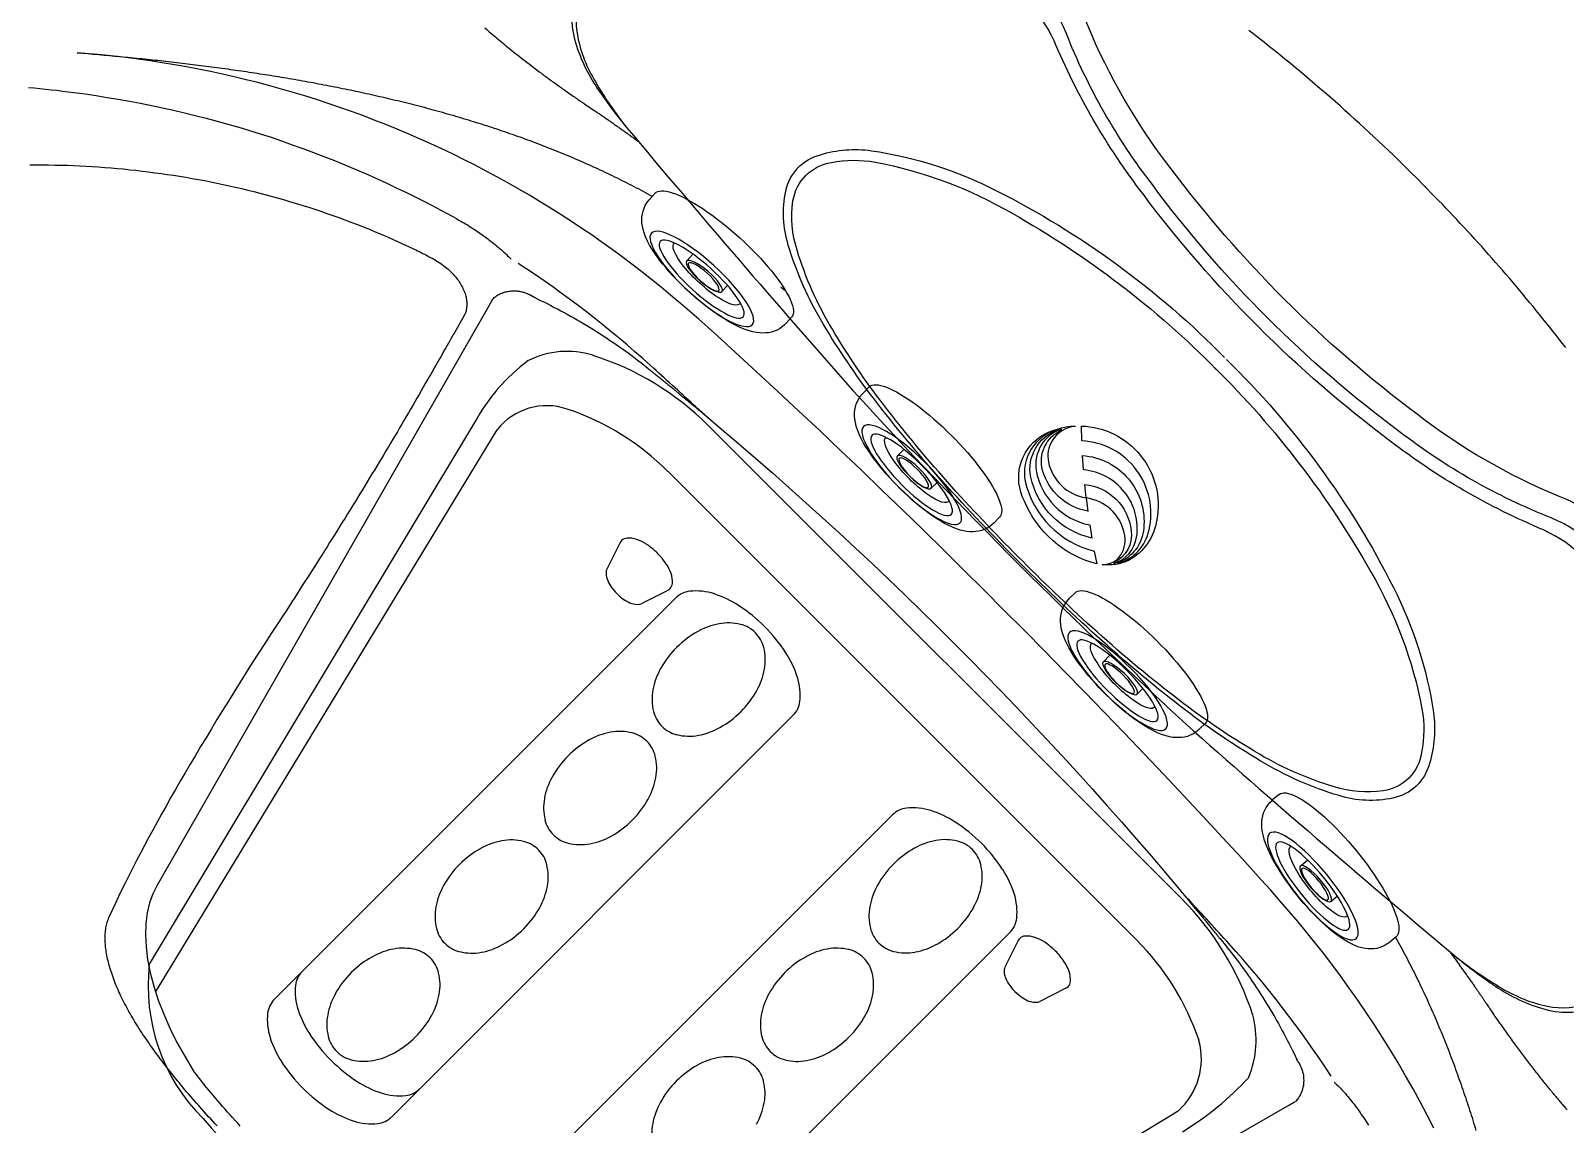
# Model space of a CAD drawing. Extents: x 527 to 614, y 487 to 635.
# Drawn here: x 590.53 to 605.54, y 572.95 to 583.65 of the extents above; entities that cross this region are included whole.
import ezdxf

# ---------------------------------------------------------------- set-up
doc = ezdxf.new("R2010")
doc.units = 0
doc.header["$MEASUREMENT"] = 0
for name, color, linetype in [('1', 4, 'Continuous'), ('1_CYAN', 4, 'Continuous'), ('2', 2, 'Continuous'), ('SPA', 2, 'Continuous')]:
    doc.layers.add(name, color=color, linetype=linetype)

# ---------------------------------------------------------------- blocks, each defined once
blk = doc.blocks.new('Pillow07')
at = {"layer": '1_CYAN', "color": 4, "linetype": 'Continuous'}
blk.add_lwpolyline([(-2.358, -0.87, -0.006603), (-5.745, -0.616, -0.021924), (-6.178, -0.554, -0.081502), (-6.683, -0.382, -0.155149), (-7.057, -0.002, -0.083013), (-7.178, 0.3, -0.136326), (-7.125, 1.034, -0.096778), (-6.565, 1.944, -0.127397), (-4.291, 3.344, -0.186872), (-3.258, 3.28, 0.065625), (-1.71, 2.868, 0.071435), (1.71, 2.868, 0.065625), (3.258, 3.28, -0.186872), (4.291, 3.344, -0.127397), (6.565, 1.944, -0.096778), (7.125, 1.034, -0.136326), (7.178, 0.3, -0.083013), (7.057, -0.002, -0.155149), (6.683, -0.382, -0.081502), (6.178, -0.554, -0.021924), (5.745, -0.616, -0.006603), (2.358, -0.87, -0.02343)], format="xyb", close=True, dxfattribs=at)
at = {"layer": '1_CYAN', "color": 3, "linetype": 'Continuous'}
for points in [[(-7.051, -0.007, -0.035917), (-7.097, 0.106, -0.150356), (-7.089, 0.827, -0.114334), (-6.565, 1.702, -0.12673), (-4.367, 3.088, -0.194366), (-3.357, 3.079, 0.069606), (-1.71, 2.626, 0.073636), (1.71, 2.626, 0.069606), (3.357, 3.079, -0.194366), (4.367, 3.088, -0.12673), (6.565, 1.702, -0.114334), (7.089, 0.827, -0.150356), (7.097, 0.106, -0.034443), (7.053, -0.003)], [(-5.745, -0.616, -0.03429), (-6.274, -0.516, -0.087533), (-6.708, -0.327, -0.132713), (-6.986, -0.006, -0.179167), (-7.021, 0.761, -0.10283), (-6.565, 1.573, -0.130003), (-4.366, 2.938, -0.182201), (-3.385, 2.942, 0.065189), (-1.71, 2.497, 0.071467), (1.71, 2.497, 0.065189), (3.385, 2.942, -0.182201), (4.366, 2.938, -0.130003), (6.565, 1.573, -0.10283), (7.021, 0.761, -0.179167), (6.986, -0.006, -0.132713), (6.708, -0.327, -0.087533), (6.274, -0.516, -0.03429), (5.745, -0.616)], [(-0.014, 1.929, 0.082097), (-2.745, 1.506, 0.081749), (-3.889, 0.917, 0.10997), (-4.213, 0.537, 0.288824), (-4.2, 0.045, 0.128848), (-3.81, -0.311, 0.064282), (-3.023, -0.615, 0.029904), (-2.157, -0.782, 0.020061), (-1.104, -0.879, 0.013811), (0, -0.907, 0.013811), (1.104, -0.879, 0.020061), (2.157, -0.782, 0.029904), (3.023, -0.615, 0.064282), (3.81, -0.311, 0.128848), (4.2, 0.045, 0.288824), (4.213, 0.537, 0.10997), (3.889, 0.917, 0.081749), (2.745, 1.506, 0.082097), (0.014, 1.929)], [(0.011, 1.79, 0.069931), (-2.482, 1.457, 0.085576), (-3.783, 0.864, 0.092534), (-4.083, 0.559, 0.328712), (-4.083, 0.027, 0.110973), (-3.715, -0.285, 0.062647), (-2.923, -0.588, 0.030211), (-2.047, -0.756, 0.019896), (-1.004, -0.852, 0.013777), (0, -0.878, 0.013777), (1.004, -0.852, 0.019896), (2.047, -0.756, 0.030211), (2.923, -0.588, 0.062647), (3.715, -0.285, 0.110973), (4.083, 0.027, 0.328712), (4.083, 0.559, 0.092534), (3.783, 0.864, 0.085576), (2.482, 1.457, 0.069931), (-0.011, 1.79)], [(-0.673, -0.235, -0.282153), (-0.657, 0.213, -0.468167), (0.424, 0.365), (0.53, 0.464, 0.460953), (-0.64, 0.337, 0.238725), (-0.726, -0.14, 0.137161), (-0.575, -0.35, 0.261069), (-0.572, -0.35, 0.46986), (-0.572, -0.349, -0.265453), (-0.636, -0.154, -0.195188), (-0.504, 0.022, -0.314105), (0, 0), (0.103, 0.084, 0.355977), (-0.538, 0.084, 0.328478), (-0.641, -0.257, -0.416518), (-0.642, -0.26, -0.387302), (-0.648, -0.259, -0.279485), (-0.621, 0.078, -0.429748), (0.212, 0.176), (0.318, 0.268, 0.422176), (-0.607, 0.19, 0.293997), (-0.668, -0.234, -0.469659), (-0.669, -0.236, -0.320928), (-0.673, -0.236)], [(-0.103, -0.081, 0.285107), (0.492, -0.111, 0.365107), (0.641, 0.3, -0.389885), (0.642, 0.303, -0.434748), (0.648, 0.302, -0.361319), (0.536, -0.156, -0.307672), (-0.212, -0.163), (-0.318, -0.239, 0.290786), (0.528, -0.239, 0.371252), (0.668, 0.272, -0.388988), (0.669, 0.275, -0.244043), (0.673, 0.274, -0.383995), (0.537, -0.307, -0.280367), (-0.424, -0.313), (-0.53, -0.383, 0.237756), (0.409, -0.447, 0.379998), (0.74, 0.108, 0.130298), (0.575, 0.42, 0.419454), (0.572, 0.419, 0.370938), (0.572, 0.418, -0.227085), (0.632, 0.16, -0.183703), (0.51, -0.012, -0.310404), (0, 0), (-0.106, -0.083)]]:
    blk.add_lwpolyline(points, format="xyb", dxfattribs=at)
blk = doc.blocks.new('MINI2009')
at = {"layer": '1'}
for p, q in [((274.302, 432.025), (274.382, 432.025)), ((274.302, 430.221), (274.382, 430.221))]:
    blk.add_line(p, q, dxfattribs=at)
at = {"layer": '1', "color": 3}
for p, q in [((274.587, 431.352), (274.494, 431.352)), ((274.574, 430.894), (274.494, 430.894))]:
    blk.add_line(p, q, dxfattribs=at)
at = {"layer": '1', "flags": 128}
blk.add_lwpolyline([(274.382, 430.221), (274.404, 430.222), (274.435, 430.225), (274.464, 430.232), (274.491, 430.242), (274.518, 430.254), (274.542, 430.269), (274.566, 430.286), (274.587, 430.305), (274.608, 430.326), (274.627, 430.349), (274.645, 430.375), (274.663, 430.405), (274.68, 430.439), (274.697, 430.478), (274.713, 430.521), (274.727, 430.566), (274.739, 430.611), (274.749, 430.657), (274.758, 430.703), (274.766, 430.751), (274.773, 430.799), (274.778, 430.848), (274.783, 430.898), (274.787, 430.949), (274.789, 431), (274.791, 431.051), (274.792, 431.102), (274.792, 431.154), (274.791, 431.205), (274.789, 431.257), (274.786, 431.307), (274.782, 431.357), (274.777, 431.407), (274.771, 431.455), (274.765, 431.503), (274.757, 431.549), (274.748, 431.594), (274.738, 431.638), (274.726, 431.682), (274.713, 431.724), (274.698, 431.766), (274.68, 431.808), (274.662, 431.844), (274.643, 431.875), (274.623, 431.902), (274.603, 431.925), (274.582, 431.946), (274.559, 431.965), (274.535, 431.981), (274.51, 431.995), (274.483, 432.007), (274.455, 432.015), (274.424, 432.022), (274.393, 432.024), (274.382, 432.024)], dxfattribs=at)
at = {"layer": '1'}
blk.add_ellipse((274.302, 431.123), major_axis=(0, 0.902), ratio=0.25882, start_param=6.283179, end_param=9.424778, dxfattribs=at)
at = {"layer": '1', "color": 3}
for centre, major_axis, ratio in [((274.615, 431.123), (0, 0.667), 0.263764), ((274.617, 431.123), (0, 0.548), 0.248557), ((274.58, 431.123), (0.006, 0.229), 0.262485), ((274.588, 431.123), (0, 0.199), 0.249939)]:
    blk.add_ellipse(centre, major_axis=major_axis, ratio=ratio, dxfattribs=at)
blk.add_ellipse((274.543, 431.122), major_axis=(-0.004, 0.438), ratio=0.267267, start_param=3.037362, end_param=6.323274, dxfattribs=at)
blk = doc.blocks.new('2010VANGUARD')
at = {"layer": '1', "color": 3, "linetype": 'Continuous'}
for p, q in [((68.115, 75.945), (64.862, 70.258)), ((70.116, 74.962), (70.112, 74.957)), ((74.958, 70.111), (74.963, 70.116)), ((70.259, 64.861), (75.944, 68.113))]:
    blk.add_line(p, q, dxfattribs=at)
at = {"layer": '1', "color": 2}
for p, q in [((67.97, 74.791), (64.787, 69.49)), ((74.883, 70.136), (70.256, 74.763)), ((66.009, 69.145), (69.939, 73.075)), ((71.088, 71.926), (67.159, 67.996)), ((68.131, 67.024), (72.06, 70.953)), ((73.209, 69.804), (69.28, 65.875))]:
    blk.add_line(p, q, dxfattribs=at)
at = {"layer": '1', "color": 3}
for p, q in [((64.847, 69.216), (68.191, 74.721)), ((69.859, 74.314), (74.448, 69.725)), ((69.394, 73.616), (69.262, 73.355)), ((69.86, 73.149), (69.6, 73.018)), ((73.289, 69.721), (73.157, 69.46)), ((73.755, 69.255), (73.494, 69.123)), ((69.35, 64.713), (74.855, 68.056))]:
    blk.add_line(p, q, dxfattribs=at)
at = {"layer": '1', "color": 4}
blk.add_lwpolyline([(86.737, 74.737, 0.414214), (74.737, 86.737), (12, 86.737, 0.414214), (0, 74.737), (0, 12, 0.414214), (12, 0), (74.737, 0, 0.414214), (86.737, 12)], format="xyb", close=True, dxfattribs=at)
at = {"layer": '1', "color": 3, "linetype": 'Continuous'}
for points in [[(68.071, 78.654, 0.003095), (68.128, 78.604, 0.002931), (68.188, 78.553, 0.002829), (68.252, 78.5, 0.002703), (68.319, 78.445, 0.002614), (68.389, 78.389, 0.002526), (68.464, 78.331, 0.002483), (68.542, 78.271, 0.002373), (68.623, 78.21, 0.00227), (68.708, 78.147, 0.002299), (68.797, 78.083, 0.002434), (68.889, 78.018, 0.00236), (68.98, 77.954, 0.002554), (69.062, 77.899, 0.002234), (69.127, 77.856, 0.000553), (69.166, 77.829, -0.001106), (69.194, 77.81, -0.001029), (69.226, 77.789, -0.00042), (69.259, 77.765, -0.000706), (69.292, 77.743, -0.000888), (69.324, 77.72, -0.000778), (69.356, 77.698, -0.000716), (69.389, 77.675, -0.000761), (69.421, 77.652, -0.000783), (69.453, 77.629, -0.000771), (69.485, 77.606, -0.000766), (69.517, 77.583, -0.000772), (69.549, 77.56, -0.00044), (69.567, 77.546, -0.000775)], [(77.506, 69.618, -0.000403), (77.52, 69.599, -0.000404), (77.534, 69.58, -0.0004), (77.548, 69.561, -0.000396), (77.562, 69.542, -0.000391), (77.575, 69.523, -0.000388), (77.588, 69.505, -0.000383), (77.602, 69.487, -0.00038), (77.614, 69.469, -0.000375), (77.627, 69.451, -0.000373), (77.64, 69.434, -0.000368), (77.652, 69.416, -0.000365), (77.664, 69.399, -0.000361), (77.676, 69.382, -0.000359), (77.688, 69.365, -0.000354), (77.7, 69.349, -0.000352), (77.711, 69.333, -0.000348), (77.723, 69.317, -0.000346), (77.734, 69.301, -0.000342), (77.745, 69.285, -0.000339), (77.755, 69.27, -0.000334), (77.766, 69.255, -0.000334), (77.776, 69.24, -0.000336), (77.786, 69.226, -0.000327), (77.796, 69.211, -0.000305), (77.805, 69.197, -0.00033), (77.815, 69.184, -0.000385), (77.824, 69.17, -0.000299), (77.833, 69.157, -0.0001), (77.841, 69.145, -0.000601), (77.852, 69.129, -0.00092), (77.87, 69.102, 0.000045), (77.895, 69.065, 0.00078), (77.926, 69.019, 0.001055), (77.962, 68.966, 0.001418), (78.002, 68.91, 0.001485), (78.042, 68.852, 0.001467), (78.082, 68.796, 0.001537), (78.122, 68.741, 0.001483), (78.161, 68.687, 0.001435), (78.201, 68.634, 0.001427), (78.24, 68.582, 0.001433), (78.278, 68.531, 0.001432), (78.316, 68.482, 0.001462), (78.353, 68.434, 0.001493), (78.39, 68.387, 0.001532), (78.426, 68.342, 0.001566), (78.461, 68.298, 0.001607), (78.496, 68.256, 0.001637), (78.53, 68.215, 0.001698), (78.564, 68.175, 0.001774), (78.597, 68.136, 0.001791), (78.629, 68.099, 0.001735), (78.66, 68.064, 0.001957)]]:
    blk.add_lwpolyline(points, format="xyb", dxfattribs=at)
for points in [[(77.185, 77.185), (77.14, 77.23), (77.094, 77.275), (77.048, 77.32), (77.002, 77.365), (76.956, 77.41), (76.91, 77.454), (76.863, 77.499), (76.816, 77.543), (76.769, 77.587), (76.722, 77.631), (76.675, 77.674), (76.628, 77.718), (76.58, 77.761), (76.533, 77.804), (76.485, 77.847), (76.437, 77.89), (76.389, 77.933), (76.34, 77.975), (76.292, 78.017), (76.243, 78.059), (76.195, 78.101), (76.146, 78.143), (76.097, 78.185), (76.047, 78.226), (75.998, 78.267), (75.948, 78.308), (75.898, 78.349), (75.849, 78.389), (75.799, 78.43), (75.748, 78.47), (75.698, 78.51), (75.647, 78.549), (75.597, 78.589), (75.546, 78.628)], [(70.524, 75.477), (70.435, 75.559), (70.345, 75.641), (70.254, 75.722), (70.164, 75.802), (70.072, 75.882), (69.98, 75.961), (69.888, 76.039), (69.794, 76.117), (69.7, 76.193), (69.605, 76.268), (69.509, 76.342), (69.413, 76.414), (69.317, 76.485), (69.219, 76.555), (69.12, 76.624), (69.02, 76.692), (68.919, 76.759), (68.817, 76.825), (68.714, 76.89), (68.611, 76.953), (68.506, 77.016), (68.401, 77.077), (68.295, 77.137), (68.189, 77.196), (68.082, 77.253), (67.974, 77.309), (67.867, 77.364), (67.759, 77.417), (67.65, 77.469), (67.541, 77.519), (67.431, 77.568), (67.321, 77.616), (67.211, 77.663), (67.1, 77.708), (66.988, 77.752), (66.876, 77.795), (66.764, 77.836), (66.651, 77.876), (66.538, 77.915), (66.424, 77.952), (66.31, 77.988), (66.196, 78.022), (66.081, 78.055), (65.966, 78.087), (65.85, 78.118), (65.735, 78.147), (65.618, 78.175), (65.502, 78.201), (65.385, 78.226), (65.268, 78.25), (65.15, 78.272), (65.033, 78.293), (64.914, 78.313), (64.796, 78.331), (64.677, 78.347), (64.559, 78.363), (64.439, 78.377), (64.32, 78.39), (64.081, 78.411)], [(63.62, 77.314), (63.681, 77.314), (63.741, 77.314), (63.802, 77.313), (63.863, 77.312), (63.924, 77.311), (63.986, 77.309), (64.047, 77.307), (64.108, 77.304), (64.169, 77.301), (64.23, 77.297), (64.291, 77.293), (64.352, 77.289), (64.413, 77.284), (64.474, 77.278), (64.535, 77.273), (64.596, 77.266), (64.657, 77.26), (64.719, 77.253), (64.78, 77.245), (64.841, 77.237), (64.902, 77.229), (64.962, 77.22), (65.023, 77.211), (65.084, 77.202), (65.145, 77.192), (65.206, 77.181), (65.267, 77.17), (65.327, 77.159), (65.388, 77.147), (65.449, 77.135), (65.509, 77.122), (65.569, 77.109), (65.63, 77.095), (65.69, 77.081), (65.75, 77.067), (65.81, 77.052), (65.87, 77.037), (65.93, 77.021), (65.99, 77.005), (66.05, 76.988), (66.11, 76.971), (66.169, 76.953), (66.229, 76.935), (66.288, 76.917), (66.347, 76.898), (66.406, 76.879), (66.465, 76.859), (66.524, 76.839), (66.582, 76.818), (66.641, 76.797), (66.699, 76.776), (66.758, 76.754), (66.816, 76.732), (66.874, 76.709), (66.931, 76.686), (66.989, 76.662), (67.046, 76.638), (67.103, 76.614), (67.161, 76.589), (67.217, 76.563), (67.331, 76.511)], [(78.645, 75.525), (78.613, 75.566), (78.582, 75.606), (78.55, 75.647), (78.518, 75.687), (78.486, 75.728), (78.454, 75.768), (78.422, 75.808), (78.39, 75.848), (78.357, 75.888), (78.325, 75.928), (78.292, 75.967), (78.259, 76.007), (78.227, 76.047), (78.194, 76.086), (78.16, 76.125), (78.127, 76.165), (78.094, 76.204), (78.06, 76.243), (78.027, 76.282), (77.993, 76.32), (77.959, 76.359), (77.925, 76.398), (77.891, 76.436), (77.857, 76.475), (77.823, 76.513), (77.788, 76.551), (77.754, 76.589), (77.719, 76.627), (77.684, 76.665), (77.649, 76.703), (77.614, 76.741), (77.579, 76.778), (77.544, 76.816), (77.509, 76.853), (77.473, 76.89), (77.438, 76.928), (77.402, 76.965), (77.366, 77.002), (77.33, 77.038), (77.294, 77.075), (77.258, 77.112), (77.185, 77.185)], [(67.331, 76.511), (67.342, 76.506), (67.354, 76.5), (67.365, 76.495), (67.377, 76.489), (67.388, 76.484), (67.4, 76.478), (67.412, 76.473), (67.423, 76.467), (67.434, 76.461), (67.446, 76.455), (67.457, 76.45), (67.469, 76.444), (67.48, 76.438), (67.492, 76.432), (67.503, 76.426), (67.514, 76.42), (67.526, 76.414), (67.537, 76.408), (67.56, 76.396)], [(67.56, 76.396), (67.576, 76.387), (67.592, 76.378), (67.608, 76.368), (67.623, 76.358), (67.639, 76.348), (67.654, 76.337), (67.668, 76.326), (67.683, 76.315), (67.696, 76.304), (67.71, 76.292), (67.723, 76.28), (67.736, 76.268), (67.748, 76.256), (67.76, 76.244), (67.771, 76.231), (67.782, 76.219), (67.792, 76.206), (67.802, 76.193), (67.811, 76.181), (67.82, 76.168), (67.828, 76.155), (67.836, 76.142), (67.843, 76.129), (67.85, 76.116), (67.856, 76.104), (67.862, 76.091), (67.867, 76.078), (67.872, 76.066), (67.876, 76.053), (67.88, 76.041), (67.883, 76.029), (67.886, 76.017), (67.888, 76.005), (67.89, 75.993), (67.892, 75.981), (67.893, 75.97), (67.893, 75.959), (67.894, 75.948), (67.893, 75.937), (67.893, 75.926), (67.891, 75.916), (67.89, 75.905), (67.888, 75.895), (67.886, 75.885), (67.883, 75.876), (67.88, 75.866), (67.876, 75.857), (67.872, 75.848), (67.864, 75.831)], [(68.146, 76), (68.144, 75.997), (68.143, 75.994), (68.142, 75.991), (68.14, 75.988), (68.139, 75.986), (68.137, 75.983), (68.136, 75.98), (68.134, 75.977), (68.133, 75.974), (68.131, 75.972), (68.129, 75.969), (68.128, 75.966), (68.126, 75.963), (68.125, 75.961), (68.123, 75.958), (68.121, 75.955), (68.12, 75.952), (68.118, 75.95), (68.115, 75.945)], [(68.146, 76), (68.154, 76.007), (68.162, 76.014), (68.171, 76.021), (68.18, 76.028), (68.189, 76.034), (68.198, 76.04), (68.208, 76.045), (68.218, 76.05), (68.228, 76.055), (68.238, 76.059), (68.249, 76.063), (68.26, 76.066), (68.27, 76.07), (68.281, 76.072), (68.293, 76.075), (68.304, 76.077), (68.315, 76.078), (68.327, 76.08), (68.338, 76.08), (68.35, 76.081), (68.361, 76.081), (68.373, 76.08), (68.385, 76.08), (68.396, 76.078), (68.408, 76.077), (68.419, 76.075), (68.431, 76.072), (68.442, 76.069), (68.453, 76.066), (68.464, 76.062), (68.475, 76.058), (68.486, 76.054), (68.496, 76.049), (68.517, 76.038)], [(68.558, 76.014), (68.557, 76.015), (68.555, 76.015), (68.554, 76.016), (68.553, 76.017), (68.551, 76.017), (68.55, 76.018), (68.549, 76.019), (68.547, 76.019), (68.546, 76.02), (68.545, 76.021), (68.543, 76.022), (68.542, 76.023), (68.541, 76.023), (68.539, 76.024), (68.538, 76.025), (68.536, 76.026), (68.535, 76.027), (68.534, 76.028), (68.532, 76.028), (68.531, 76.029), (68.529, 76.03), (68.528, 76.031), (68.527, 76.032), (68.525, 76.033), (68.524, 76.034), (68.522, 76.035), (68.521, 76.036), (68.52, 76.037), (68.517, 76.038)], [(68.558, 76.014), (68.59, 75.999), (68.621, 75.983), (68.653, 75.968), (68.685, 75.952), (68.717, 75.936), (68.749, 75.919), (68.781, 75.903), (68.813, 75.886), (68.845, 75.869), (68.877, 75.851), (68.908, 75.833), (68.94, 75.815), (68.972, 75.797), (69.004, 75.779), (69.036, 75.76), (69.068, 75.741), (69.1, 75.721), (69.132, 75.702), (69.164, 75.682), (69.196, 75.662), (69.228, 75.641), (69.259, 75.62), (69.291, 75.599), (69.323, 75.578), (69.355, 75.556), (69.386, 75.534), (69.418, 75.512), (69.449, 75.489), (69.481, 75.466), (69.512, 75.443), (69.544, 75.419), (69.575, 75.395), (69.606, 75.371), (69.668, 75.321)], [(71.004, 76.084), (71.002, 76.086), (71, 76.088), (70.997, 76.09), (70.995, 76.092), (70.992, 76.094), (70.99, 76.096), (70.988, 76.099), (70.985, 76.101), (70.983, 76.103), (70.981, 76.105), (70.978, 76.107), (70.976, 76.109), (70.974, 76.111), (70.969, 76.116)], [(70.969, 76.116), (70.969, 76.116), (70.969, 76.115), (70.97, 76.115), (70.97, 76.115), (70.97, 76.114), (70.971, 76.114), (70.972, 76.113), (70.972, 76.113), (70.973, 76.112), (70.974, 76.111), (70.975, 76.11), (70.976, 76.11), (70.977, 76.109), (70.978, 76.108), (70.978, 76.107), (70.979, 76.106), (70.98, 76.105), (70.981, 76.104), (70.982, 76.104), (70.983, 76.103), (70.984, 76.102), (70.985, 76.101), (70.986, 76.101), (70.986, 76.1), (70.987, 76.099), (70.988, 76.098), (70.989, 76.097), (70.99, 76.096), (70.992, 76.094)], [(67.864, 75.831), (67.851, 75.809), (67.839, 75.787), (67.826, 75.765), (67.814, 75.743), (67.801, 75.721), (67.789, 75.699), (67.776, 75.677), (67.763, 75.655), (67.751, 75.633), (67.738, 75.612), (67.726, 75.59), (67.713, 75.568), (67.701, 75.546), (67.688, 75.524), (67.676, 75.502), (67.663, 75.48), (67.651, 75.458), (67.638, 75.436), (67.626, 75.414), (67.613, 75.392), (67.6, 75.37), (67.588, 75.348), (67.575, 75.326), (67.563, 75.304), (67.55, 75.282), (67.538, 75.26), (67.525, 75.238), (67.512, 75.216), (67.487, 75.172)], [(75.478, 70.523), (75.288, 70.731), (75.097, 70.937), (74.905, 71.142), (74.713, 71.347), (74.52, 71.55), (74.326, 71.753), (74.132, 71.955), (73.937, 72.156), (73.742, 72.356), (73.546, 72.556), (73.349, 72.755), (73.152, 72.953), (72.954, 73.151), (72.756, 73.348), (72.557, 73.545), (72.357, 73.741), (72.157, 73.936), (71.955, 74.131), (71.754, 74.325), (71.551, 74.519), (71.347, 74.712), (71.143, 74.904), (70.938, 75.096), (70.524, 75.477)], [(69.668, 75.321), (69.676, 75.315), (69.684, 75.308), (69.692, 75.302), (69.7, 75.295), (69.709, 75.289), (69.717, 75.282), (69.725, 75.275), (69.733, 75.269), (69.741, 75.262), (69.749, 75.256), (69.757, 75.249), (69.765, 75.242), (69.773, 75.236), (69.781, 75.229), (69.789, 75.223), (69.798, 75.216), (69.806, 75.21), (69.814, 75.203), (69.822, 75.196), (69.83, 75.19), (69.838, 75.183), (69.846, 75.176), (69.854, 75.17), (69.862, 75.163), (69.87, 75.157), (69.878, 75.15), (69.886, 75.143), (69.895, 75.137), (69.903, 75.13), (69.911, 75.124), (69.919, 75.117), (69.927, 75.11), (69.935, 75.104), (69.943, 75.097), (69.951, 75.09), (69.959, 75.084), (69.967, 75.077), (69.975, 75.07), (69.983, 75.064), (69.991, 75.057), (69.999, 75.05), (70.008, 75.044), (70.016, 75.037), (70.024, 75.031), (70.032, 75.024), (70.04, 75.017), (70.048, 75.011), (70.056, 75.004), (70.064, 74.997), (70.072, 74.991), (70.08, 74.984), (70.088, 74.977), (70.096, 74.97), (70.112, 74.957)], [(67.487, 75.172), (67.467, 75.137), (67.447, 75.101), (67.426, 75.066), (67.406, 75.03), (67.385, 74.994), (67.364, 74.958), (67.343, 74.922), (67.322, 74.886), (67.301, 74.849), (67.279, 74.813), (67.258, 74.776), (67.236, 74.739), (67.214, 74.702), (67.192, 74.665), (67.17, 74.628), (67.148, 74.591), (67.126, 74.553), (67.103, 74.516), (67.081, 74.478), (67.058, 74.44), (67.035, 74.402), (67.012, 74.364), (66.989, 74.326), (66.966, 74.288), (66.942, 74.249), (66.919, 74.211), (66.895, 74.172), (66.872, 74.133), (66.848, 74.094), (66.824, 74.055), (66.8, 74.016), (66.775, 73.976), (66.751, 73.937), (66.726, 73.897), (66.702, 73.857), (66.677, 73.818), (66.652, 73.778), (66.627, 73.738), (66.602, 73.697), (66.577, 73.657), (66.551, 73.617), (66.526, 73.576), (66.5, 73.535), (66.474, 73.494), (66.448, 73.453), (66.422, 73.412), (66.396, 73.371), (66.37, 73.33), (66.344, 73.289), (66.317, 73.247), (66.29, 73.205), (66.264, 73.164), (66.237, 73.122), (66.21, 73.08), (66.183, 73.038), (66.155, 72.995), (66.128, 72.953), (66.1, 72.911), (66.045, 72.825)], [(70.112, 74.957), (70.118, 74.953), (70.123, 74.948), (70.128, 74.944), (70.133, 74.939), (70.139, 74.935), (70.144, 74.931), (70.149, 74.926), (70.155, 74.922), (70.16, 74.917), (70.165, 74.913), (70.17, 74.909), (70.176, 74.904), (70.181, 74.9), (70.186, 74.895), (70.192, 74.891), (70.197, 74.887), (70.202, 74.882), (70.207, 74.878), (70.218, 74.869)], [(70.218, 74.869), (70.386, 74.728), (70.552, 74.585), (70.718, 74.442), (70.883, 74.298), (71.048, 74.153), (71.211, 74.007), (71.374, 73.86), (71.536, 73.711), (71.697, 73.561), (71.858, 73.411), (72.018, 73.259), (72.178, 73.105), (72.337, 72.951), (72.495, 72.796), (72.652, 72.64), (72.807, 72.483), (72.962, 72.326), (73.115, 72.168), (73.267, 72.01), (73.418, 71.85), (73.568, 71.69), (73.717, 71.53), (73.865, 71.368), (74.011, 71.206), (74.157, 71.043), (74.302, 70.88), (74.445, 70.715), (74.588, 70.55), (74.87, 70.217)], [(66.045, 72.825), (65.981, 72.727), (65.918, 72.63), (65.856, 72.534), (65.795, 72.438), (65.735, 72.344), (65.676, 72.25), (65.618, 72.157), (65.561, 72.065), (65.505, 71.974), (65.449, 71.884), (65.395, 71.795), (65.342, 71.707), (65.289, 71.62), (65.238, 71.534), (65.188, 71.449), (65.138, 71.364), (65.09, 71.281), (65.043, 71.199), (64.996, 71.117), (64.951, 71.037), (64.907, 70.958), (64.863, 70.88), (64.821, 70.802), (64.78, 70.726), (64.74, 70.651), (64.7, 70.577), (64.662, 70.504), (64.625, 70.432), (64.589, 70.361), (64.554, 70.291), (64.52, 70.222), (64.487, 70.154), (64.455, 70.087), (64.395, 69.957)], [(77.356, 67.884), (77.289, 68.014), (77.221, 68.143), (77.151, 68.271), (77.079, 68.398), (77.005, 68.524), (76.93, 68.649), (76.853, 68.773), (76.774, 68.896), (76.694, 69.018), (76.611, 69.138), (76.528, 69.257), (76.442, 69.375), (76.357, 69.489), (76.274, 69.598), (76.192, 69.702), (76.109, 69.804), (76.026, 69.905), (75.94, 70.006), (75.851, 70.108), (75.759, 70.213), (75.666, 70.317), (75.478, 70.523)], [(64.862, 70.258), (64.822, 70.178), (64.79, 70.089), (64.767, 69.993), (64.754, 69.889), (64.75, 69.777), (64.755, 69.659), (64.771, 69.536), (64.796, 69.407), (64.831, 69.275), (64.875, 69.139), (64.928, 69.002), (64.989, 68.863), (65.058, 68.724), (65.216, 68.451)], [(74.87, 70.217), (74.874, 70.212), (74.879, 70.207), (74.883, 70.201), (74.887, 70.196), (74.892, 70.191), (74.896, 70.185), (74.901, 70.18), (74.905, 70.175), (74.909, 70.17), (74.914, 70.164), (74.918, 70.159), (74.923, 70.154), (74.927, 70.148), (74.932, 70.143), (74.936, 70.138), (74.94, 70.133), (74.945, 70.127), (74.949, 70.122), (74.958, 70.111)], [(74.958, 70.111), (74.965, 70.103), (74.971, 70.095), (74.978, 70.087), (74.985, 70.079), (74.991, 70.071), (74.998, 70.063), (75.005, 70.055), (75.011, 70.047), (75.018, 70.039), (75.025, 70.031), (75.031, 70.023), (75.038, 70.015), (75.045, 70.007), (75.051, 69.999), (75.058, 69.991), (75.065, 69.983), (75.071, 69.974), (75.078, 69.966), (75.085, 69.958), (75.091, 69.95), (75.098, 69.942), (75.104, 69.934), (75.111, 69.926), (75.118, 69.918), (75.124, 69.91), (75.131, 69.902), (75.138, 69.894), (75.144, 69.886), (75.151, 69.878), (75.157, 69.869), (75.164, 69.861), (75.171, 69.853), (75.177, 69.845), (75.184, 69.837), (75.191, 69.829), (75.197, 69.821), (75.204, 69.813), (75.21, 69.805), (75.217, 69.797), (75.224, 69.789), (75.23, 69.781), (75.237, 69.772), (75.243, 69.764), (75.25, 69.756), (75.256, 69.748), (75.263, 69.74), (75.27, 69.732), (75.276, 69.724), (75.283, 69.716), (75.289, 69.708), (75.296, 69.7), (75.303, 69.692), (75.309, 69.683), (75.322, 69.667)], [(64.395, 69.957), (64.389, 69.945), (64.385, 69.933), (64.38, 69.921), (64.376, 69.909), (64.372, 69.897), (64.369, 69.884), (64.366, 69.871), (64.363, 69.858), (64.36, 69.845), (64.358, 69.832), (64.356, 69.818), (64.355, 69.804), (64.353, 69.791), (64.352, 69.776), (64.352, 69.762), (64.351, 69.748), (64.352, 69.733), (64.352, 69.718), (64.353, 69.703), (64.354, 69.688), (64.355, 69.673), (64.356, 69.657), (64.358, 69.642), (64.361, 69.626), (64.363, 69.61), (64.366, 69.593), (64.369, 69.577), (64.372, 69.56), (64.376, 69.544), (64.38, 69.527), (64.384, 69.51), (64.389, 69.493), (64.394, 69.475), (64.399, 69.458), (64.405, 69.44), (64.41, 69.422), (64.416, 69.404), (64.423, 69.386), (64.436, 69.349)], [(75.322, 69.667), (75.347, 69.636), (75.372, 69.605), (75.396, 69.574), (75.42, 69.543), (75.443, 69.512), (75.467, 69.48), (75.49, 69.449), (75.512, 69.417), (75.535, 69.386), (75.557, 69.354), (75.578, 69.322), (75.6, 69.291), (75.621, 69.259), (75.642, 69.227), (75.662, 69.195), (75.682, 69.163), (75.702, 69.132), (75.722, 69.1), (75.741, 69.068), (75.76, 69.036), (75.779, 69.004), (75.798, 68.972), (75.816, 68.94), (75.834, 68.908), (75.852, 68.876), (75.869, 68.844), (75.886, 68.812), (75.903, 68.78), (75.92, 68.748), (75.936, 68.716), (75.953, 68.684), (75.969, 68.652), (75.984, 68.621), (76.015, 68.557)], [(65.45, 67.908), (65.429, 67.93), (65.408, 67.953), (65.388, 67.975), (65.367, 67.997), (65.347, 68.02), (65.327, 68.042), (65.307, 68.064), (65.287, 68.087), (65.267, 68.109), (65.248, 68.131), (65.228, 68.154), (65.209, 68.176), (65.19, 68.198), (65.171, 68.22), (65.152, 68.242), (65.133, 68.265), (65.115, 68.287), (65.096, 68.309), (65.078, 68.331), (65.06, 68.353), (65.042, 68.375), (65.024, 68.397), (65.007, 68.419), (64.99, 68.441), (64.973, 68.462), (64.956, 68.484), (64.939, 68.506), (64.922, 68.527), (64.906, 68.549), (64.89, 68.571), (64.874, 68.592), (64.858, 68.613), (64.842, 68.635), (64.827, 68.656), (64.812, 68.677), (64.797, 68.699), (64.782, 68.72), (64.768, 68.741), (64.753, 68.762), (64.739, 68.783), (64.725, 68.803), (64.712, 68.824), (64.698, 68.845), (64.685, 68.865), (64.672, 68.886), (64.66, 68.906), (64.647, 68.927), (64.635, 68.947), (64.623, 68.967), (64.611, 68.987), (64.6, 69.007), (64.588, 69.027), (64.577, 69.047), (64.567, 69.067), (64.556, 69.086), (64.546, 69.106), (64.536, 69.125), (64.526, 69.144), (64.516, 69.164), (64.507, 69.183), (64.498, 69.202), (64.489, 69.221), (64.481, 69.239), (64.473, 69.258), (64.465, 69.276), (64.457, 69.295), (64.45, 69.313), (64.436, 69.349)], [(76.031, 68.529), (76.039, 68.515), (76.047, 68.5), (76.054, 68.485), (76.061, 68.469), (76.066, 68.453), (76.071, 68.437), (76.075, 68.42), (76.078, 68.403), (76.08, 68.387), (76.081, 68.37), (76.082, 68.353), (76.081, 68.336), (76.08, 68.319), (76.078, 68.303), (76.074, 68.286), (76.07, 68.27), (76.066, 68.254), (76.06, 68.239), (76.053, 68.224), (76.046, 68.209), (76.038, 68.195), (76.03, 68.182), (76.02, 68.169), (76, 68.145)], [(76.031, 68.529), (76.03, 68.53), (76.029, 68.531), (76.029, 68.532), (76.028, 68.533), (76.028, 68.534), (76.027, 68.535), (76.027, 68.536), (76.026, 68.537), (76.025, 68.538), (76.025, 68.539), (76.024, 68.54), (76.024, 68.541), (76.023, 68.542), (76.023, 68.542), (76.022, 68.543), (76.022, 68.544), (76.021, 68.545), (76.021, 68.546), (76.02, 68.547), (76.019, 68.548), (76.019, 68.549), (76.018, 68.55), (76.018, 68.551), (76.018, 68.552), (76.017, 68.553), (76.017, 68.553), (76.016, 68.554), (76.016, 68.555), (76.015, 68.557)], [(65.677, 67.906), (65.652, 67.934), (65.627, 67.961), (65.602, 67.988), (65.577, 68.015), (65.553, 68.043), (65.529, 68.07), (65.505, 68.097), (65.481, 68.125), (65.458, 68.152), (65.435, 68.179), (65.412, 68.207), (65.389, 68.234), (65.366, 68.261), (65.344, 68.288), (65.322, 68.315), (65.3, 68.343), (65.279, 68.37), (65.258, 68.397), (65.216, 68.451)], [(75.944, 68.113), (75.947, 68.115), (75.95, 68.117), (75.952, 68.118), (75.955, 68.12), (75.958, 68.122), (75.961, 68.123), (75.963, 68.125), (75.966, 68.127), (75.969, 68.128), (75.972, 68.13), (75.974, 68.131), (75.977, 68.133), (75.98, 68.134), (75.983, 68.136), (75.986, 68.137), (75.989, 68.139), (75.991, 68.14), (75.994, 68.142), (76, 68.145)]]:
    blk.add_lwpolyline(points, dxfattribs=at)
at = {"layer": '1', "color": 2}
for centre, radius, start, end in [((69.574, 73.933), 1.819, 126.3739, 151.8638), ((68.876, 74.642), 0.846, 72.6993, 116.6675), ((68.282, 72.789), 2.791, 45, 72.3778), ((70.098, 72.916), 0.225, 96.0146, 135), ((70.136, 72.559), 0.584, 72.1024, 96.0146), ((70.01, 72.17), 0.992, 56.9687, 72.1024), ((69.688, 71.675), 1.583, 45, 56.9687), ((69.688, 71.675), 1.583, 33.0313, 45), ((70.183, 71.997), 0.992, 17.8976, 33.0313), ((70.572, 72.122), 0.584, 353.9854, 17.8976), ((70.929, 72.085), 0.225, 315, 353.9854), ((72.219, 70.794), 0.225, 96.0146, 135), ((72.257, 70.437), 0.584, 72.1024, 96.0146), ((72.131, 70.049), 0.992, 56.9687, 72.1024), ((71.809, 69.554), 1.583, 45, 56.9687), ((71.809, 69.554), 1.583, 33.0313, 45), ((72.305, 69.876), 0.992, 17.8976, 33.0313), ((72.693, 70.001), 0.584, 353.9854, 17.8976), ((72.849, 68.102), 2.876, 18.0342, 45), ((73.05, 69.963), 0.225, 315, 353.9854), ((66.613, 69.278), 1.838, 173.3875, 225), ((66.169, 68.986), 0.225, 135, 173.9854), ((66.526, 68.949), 0.584, 173.9854, 197.8976), ((74.653, 68.747), 0.963, 337.7792, 14.8058), ((66.914, 69.074), 0.992, 197.8976, 213.0313), ((67.409, 69.396), 1.583, 213.0313, 225), ((73.278, 70.484), 3.091, 301.5817, 317.1613), ((67.409, 69.396), 1.583, 225, 236.9687), ((67.087, 68.901), 0.992, 236.9687, 252.1024), ((88.98, 88.846), 31.552, 221.4037, 228.5976), ((66.962, 68.512), 0.584, 252.1024, 276.0146), ((66.999, 68.155), 0.225, 276.0146, 315)]:
    blk.add_arc(centre, radius, start, end, dxfattribs=at)
at = {"layer": '1', "color": 3, "linetype": 'Continuous'}
for start, end in [(47.45528, 47.86598), (47.35645, 47.45528), (42.54472, 42.64353), (42.13402, 42.54472)]:
    blk.add_arc((16.023, 16.022), 80, start, end, dxfattribs=at)
at = {"layer": '1', "color": 3}
for centre, radius, start, end in [((68.677, 74.335), 0.621, 71.2753, 141.5564), ((68.07, 72.524), 2.531, 45, 71.4131), ((69.466, 73.579), 0.0812, 135, 153.2632), ((69.466, 73.579), 0.0812, 93.9757, 135), ((69.477, 73.421), 0.24, 70.4587, 93.9757), ((69.415, 73.245), 0.427, 56.1558, 70.4587), ((69.263, 73.018), 0.7, 45, 56.1558), ((69.263, 73.018), 0.7, 33.8442, 45), ((69.316, 73.328), 0.0603, 153.2632, 175.5852), ((69.429, 73.319), 0.173, 175.5852, 199.1951), ((69.49, 73.17), 0.427, 19.5413, 33.8442), ((69.666, 73.233), 0.24, 356.0243, 19.5413), ((69.554, 73.363), 0.305, 199.1951, 213.6745), ((69.714, 73.469), 0.498, 213.6745, 225), ((69.824, 73.222), 0.0812, 296.7368, 315), ((69.824, 73.222), 0.0812, 315, 356.0243), ((69.714, 73.469), 0.498, 225, 236.3255), ((69.607, 73.309), 0.305, 236.3255, 250.8049), ((69.564, 73.185), 0.173, 250.8049, 274.4148), ((69.573, 73.072), 0.0603, 274.4148, 296.7368), ((70.486, 72.148), 0.685, 100.4809, 119.0986), ((70.452, 72.331), 0.499, 76.0586, 100.4809), ((70.609, 71.928), 0.937, 119.0986, 135), ((70.497, 72.513), 0.312, 45, 76.0586), ((70.497, 72.513), 0.312, 13.9414, 45), ((70.609, 71.928), 0.937, 135, 150.9014), ((70.315, 72.468), 0.499, 349.5191, 13.9414), ((70.388, 72.05), 0.685, 150.9014, 169.5191), ((70.132, 72.502), 0.685, 330.9014, 349.5191), ((70.205, 72.084), 0.499, 169.5191, 193.9414), ((69.912, 72.624), 0.937, 315, 330.9014), ((70.023, 72.039), 0.312, 193.9414, 225), ((69.912, 72.624), 0.937, 299.0986, 315), ((69.39, 71.269), 0.499, 76.0586, 100.4809), ((70.023, 72.039), 0.312, 225, 256.0586), ((70.035, 72.404), 0.685, 280.4809, 299.0986), ((69.547, 70.866), 0.937, 119.0986, 135), ((69.424, 71.086), 0.685, 100.4809, 119.0986), ((69.435, 71.451), 0.312, 45, 76.0586), ((69.435, 71.451), 0.312, 13.9414, 45), ((70.069, 72.221), 0.499, 256.0586, 280.4809), ((69.547, 70.866), 0.937, 135, 150.9014), ((69.253, 71.406), 0.499, 349.5191, 13.9414), ((69.326, 70.988), 0.685, 150.9014, 169.5191), ((69.07, 71.44), 0.685, 330.9014, 349.5191), ((69.144, 71.022), 0.499, 169.5191, 193.9414), ((68.85, 71.562), 0.937, 315, 330.9014), ((68.961, 70.977), 0.312, 193.9414, 225), ((68.85, 71.562), 0.937, 299.0986, 315), ((68.961, 70.977), 0.312, 225, 256.0586), ((68.973, 71.342), 0.685, 280.4809, 299.0986), ((68.485, 69.804), 0.937, 119.0986, 135), ((68.362, 70.024), 0.685, 100.4809, 119.0986), ((68.328, 70.207), 0.499, 76.0586, 100.4809), ((68.374, 70.389), 0.312, 45, 76.0586), ((68.374, 70.389), 0.312, 13.9414, 45), ((69.007, 71.159), 0.499, 256.0586, 280.4809), ((72.73, 69.807), 0.937, 119.0986, 135), ((72.607, 70.027), 0.685, 100.4809, 119.0986), ((72.574, 70.21), 0.499, 76.0586, 100.4809), ((72.619, 70.392), 0.312, 45, 76.0586), ((72.619, 70.392), 0.312, 13.9414, 45), ((68.485, 69.804), 0.937, 135, 150.9014), ((68.191, 70.344), 0.499, 349.5191, 13.9414), ((72.73, 69.807), 0.937, 135, 150.9014), ((72.437, 70.347), 0.499, 349.5191, 13.9414), ((68.265, 69.926), 0.685, 150.9014, 169.5191), ((68.008, 70.378), 0.685, 330.9014, 349.5191), ((72.51, 69.929), 0.685, 150.9014, 169.5191), ((72.254, 70.38), 0.685, 330.9014, 349.5191), ((68.082, 69.96), 0.499, 169.5191, 193.9414), ((67.788, 70.5), 0.937, 315, 330.9014), ((72.327, 69.963), 0.499, 169.5191, 193.9414), ((72.034, 70.503), 0.937, 315, 330.9014), ((67.899, 69.915), 0.312, 193.9414, 225), ((67.788, 70.5), 0.937, 299.0986, 315), ((72.145, 69.918), 0.312, 193.9414, 225), ((72.034, 70.503), 0.937, 299.0986, 315), ((67.899, 69.915), 0.312, 225, 256.0586), ((67.911, 70.28), 0.685, 280.4809, 299.0986), ((72.145, 69.918), 0.312, 225, 256.0586), ((72.156, 70.283), 0.685, 280.4809, 299.0986), ((73.361, 69.685), 0.0812, 135, 153.2632), ((73.361, 69.685), 0.0812, 93.9757, 135), ((73.372, 69.526), 0.24, 70.4587, 93.9757), ((73.31, 69.35), 0.427, 56.1558, 70.4587), ((73.158, 69.124), 0.7, 45, 56.1558), ((72.66, 67.937), 2.529, 18.575, 45), ((67.426, 68.745), 0.937, 119.0986, 135), ((67.303, 68.965), 0.685, 100.4809, 119.0986), ((67.27, 69.148), 0.499, 76.0586, 100.4809), ((67.315, 69.331), 0.312, 45, 76.0586), ((67.315, 69.331), 0.312, 13.9414, 45), ((67.945, 70.097), 0.499, 256.0586, 280.4809), ((71.668, 68.745), 0.937, 119.0986, 135), ((71.545, 68.965), 0.685, 100.4809, 119.0986), ((71.512, 69.148), 0.499, 76.0586, 100.4809), ((71.557, 69.33), 0.312, 45, 76.0586), ((71.557, 69.33), 0.312, 13.9414, 45), ((72.19, 70.1), 0.499, 256.0586, 280.4809), ((73.158, 69.124), 0.7, 33.8442, 45), ((66.442, 69.26), 0.225, 135, 173.9854), ((67.426, 68.745), 0.937, 135, 150.9014), ((67.133, 69.285), 0.499, 349.5191, 13.9414), ((71.668, 68.745), 0.937, 135, 150.9014), ((71.375, 69.285), 0.499, 349.5191, 13.9414), ((73.324, 69.425), 0.173, 175.5852, 199.1951), ((73.211, 69.433), 0.0603, 153.2632, 175.5852), ((73.448, 69.468), 0.305, 199.1951, 213.6745), ((73.384, 69.276), 0.427, 19.5413, 33.8442), ((73.56, 69.338), 0.24, 356.0243, 19.5413), ((66.799, 69.222), 0.584, 173.9854, 197.8976), ((73.609, 69.575), 0.498, 213.6745, 225), ((73.609, 69.575), 0.498, 225, 236.3255), ((73.719, 69.327), 0.0812, 296.7368, 315), ((73.719, 69.327), 0.0812, 315, 356.0243), ((67.206, 68.868), 0.685, 150.9014, 169.5191), ((66.95, 69.319), 0.685, 330.9014, 349.5191), ((71.448, 68.867), 0.685, 150.9014, 169.5191), ((71.192, 69.318), 0.685, 330.9014, 349.5191), ((73.502, 69.414), 0.305, 236.3255, 250.8049), ((73.459, 69.29), 0.173, 250.8049, 274.4148), ((73.467, 69.177), 0.0603, 274.4148, 296.7368), ((67.188, 69.348), 0.992, 197.8976, 213.0313), ((67.023, 68.902), 0.499, 169.5191, 193.9414), ((66.73, 69.442), 0.937, 315, 330.9014), ((71.265, 68.901), 0.499, 169.5191, 193.9414), ((70.972, 69.441), 0.937, 315, 330.9014), ((67.683, 69.67), 1.583, 213.0313, 225), ((66.841, 68.856), 0.312, 193.9414, 225), ((66.73, 69.442), 0.937, 299.0986, 315), ((71.083, 68.856), 0.312, 193.9414, 225), ((70.972, 69.441), 0.937, 299.0986, 315), ((66.841, 68.856), 0.312, 225, 256.0586), ((66.852, 69.222), 0.685, 280.4809, 299.0986), ((71.083, 68.856), 0.312, 225, 256.0586), ((71.094, 69.221), 0.685, 280.4809, 299.0986), ((74.402, 68.562), 0.679, 311.8589, 15.3833), ((67.683, 69.67), 1.583, 225, 236.9687), ((66.886, 69.039), 0.499, 256.0586, 280.4809), ((70.606, 67.683), 0.937, 119.0986, 135), ((70.483, 67.903), 0.685, 100.4809, 119.0986), ((70.45, 68.086), 0.499, 76.0586, 100.4809), ((70.495, 68.268), 0.312, 45, 76.0586), ((70.495, 68.268), 0.312, 13.9414, 45), ((71.128, 69.038), 0.499, 256.0586, 280.4809), ((67.361, 69.174), 0.992, 236.9687, 252.1024), ((70.606, 67.683), 0.937, 135, 150.9014), ((70.313, 68.223), 0.499, 349.5191, 13.9414), ((67.235, 68.786), 0.584, 252.1024, 276.0146), ((67.273, 68.429), 0.225, 276.0146, 315), ((70.386, 67.805), 0.685, 150.9014, 169.5191), ((70.13, 68.257), 0.685, 330.9014, 349.5191), ((70.203, 67.839), 0.499, 169.5191, 193.9414)]:
    blk.add_arc(centre, radius, start, end, dxfattribs=at)
at = {"layer": 'SPA'}
for points in [[(64.081, 78.411), (64.186, 78.402, -0.000852), (64.292, 78.393, -0.000838), (64.397, 78.383, -0.000852), (64.502, 78.374, -0.000899), (64.608, 78.364, -0.000934), (64.713, 78.353, -0.000966), (64.819, 78.342, -0.000995), (64.924, 78.331, -0.001031), (65.029, 78.319, -0.001062), (65.134, 78.306, -0.001097), (65.239, 78.294, -0.001127), (65.344, 78.28, -0.001162), (65.449, 78.267, -0.001193), (65.554, 78.252, -0.001228), (65.659, 78.237, -0.001259), (65.764, 78.222, -0.001293), (65.869, 78.206, -0.001325), (65.973, 78.19, -0.001363), (66.078, 78.173, -0.001402), (66.182, 78.155, -0.001452), (66.287, 78.137, -0.001496), (66.391, 78.118, -0.001545), (66.495, 78.098, -0.001589), (66.599, 78.078, -0.001638), (66.703, 78.057, -0.001682), (66.806, 78.036, -0.001732), (66.91, 78.013, -0.001776), (67.013, 77.99, -0.001826), (67.116, 77.966, -0.00187), (67.219, 77.942, -0.00192), (67.322, 77.916, -0.001964), (67.425, 77.89, -0.002014), (67.527, 77.863, -0.002058), (67.629, 77.835, -0.002107), (67.731, 77.806, -0.002152), (67.833, 77.776, -0.002207), (67.934, 77.745, -0.002259), (68.035, 77.714, -0.002322), (68.136, 77.681, -0.002377), (68.237, 77.648, -0.00244), (68.337, 77.613, -0.002496), (68.437, 77.578, -0.00256), (68.536, 77.541, -0.002617), (68.635, 77.503, -0.002681), (68.734, 77.465, -0.002739), (68.832, 77.425, -0.002805), (68.93, 77.384, -0.002863), (69.027, 77.342, -0.002929), (69.124, 77.299, -0.002987), (69.22, 77.254, -0.003054), (69.316, 77.209, -0.003112), (69.411, 77.162, -0.003177), (69.505, 77.114, -0.003237), (69.599, 77.065, -0.003306), (69.692, 77.014, -0.000604), (69.709, 77.005, -0.003392)], [(76.98, 69.752, -0.001713), (77.005, 69.707, -0.003395), (77.056, 69.614, -0.003329), (77.105, 69.521, -0.003271), (77.153, 69.428, -0.003206), (77.199, 69.333, -0.003148), (77.245, 69.238, -0.003082), (77.289, 69.143, -0.003022), (77.332, 69.047, -0.002956), (77.374, 68.951, -0.002897), (77.415, 68.854, -0.002831), (77.455, 68.756, -0.002772), (77.494, 68.658, -0.002706), (77.531, 68.56, -0.002648), (77.568, 68.461, -0.002583), (77.603, 68.362, -0.002525), (77.638, 68.263, -0.00246), (77.672, 68.163, -0.002404), (77.705, 68.063, -0.002341), (77.736, 67.963, -0.002284), (77.767, 67.862, -0.002221)]]:
    blk.add_lwpolyline(points, format="xyb", dxfattribs=at)
for points in [[(63.605, 78.071), (63.66, 78.066), (63.716, 78.06), (63.771, 78.055), (63.827, 78.049), (63.882, 78.043), (63.937, 78.036), (63.993, 78.029), (64.048, 78.022), (64.159, 78.007)], [(64.159, 78.007), (64.267, 77.991), (64.376, 77.974), (64.484, 77.956), (64.592, 77.937), (64.701, 77.916), (64.808, 77.895), (64.916, 77.872), (65.023, 77.848), (65.131, 77.823), (65.237, 77.797), (65.344, 77.77), (65.45, 77.741), (65.557, 77.712), (65.662, 77.681), (65.768, 77.649), (65.873, 77.616), (65.978, 77.583), (66.082, 77.547), (66.186, 77.511), (66.29, 77.474), (66.393, 77.436), (66.496, 77.396), (66.598, 77.356), (66.701, 77.314), (66.802, 77.272), (66.903, 77.228), (67.004, 77.183), (67.104, 77.137), (67.204, 77.09), (67.303, 77.043), (67.402, 76.994), (67.5, 76.944), (67.598, 76.893), (67.792, 76.787)], [(67.792, 76.787), (67.81, 76.777), (67.828, 76.767), (67.846, 76.757), (67.863, 76.746), (67.881, 76.736), (67.899, 76.725), (67.916, 76.714), (67.933, 76.703), (67.951, 76.692), (67.968, 76.681), (67.984, 76.67), (68.001, 76.659), (68.018, 76.647), (68.034, 76.636), (68.05, 76.625), (68.066, 76.613), (68.082, 76.601), (68.098, 76.59), (68.113, 76.578), (68.129, 76.566), (68.144, 76.555), (68.158, 76.543), (68.173, 76.531), (68.187, 76.519), (68.202, 76.507), (68.215, 76.495), (68.229, 76.484), (68.242, 76.472), (68.255, 76.46), (68.268, 76.448), (68.281, 76.436), (68.293, 76.424), (68.305, 76.413), (68.328, 76.389)], [(76.379, 68.337), (76.391, 68.326), (76.403, 68.314), (76.415, 68.302), (76.428, 68.289), (76.44, 68.277), (76.452, 68.264), (76.464, 68.25), (76.476, 68.237), (76.489, 68.223), (76.501, 68.209), (76.513, 68.194), (76.525, 68.18), (76.537, 68.165), (76.55, 68.15), (76.562, 68.134), (76.574, 68.119), (76.586, 68.103), (76.598, 68.087), (76.61, 68.07), (76.622, 68.054), (76.634, 68.037), (76.645, 68.02), (76.657, 68.003), (76.669, 67.986), (76.68, 67.969), (76.692, 67.951), (76.703, 67.934), (76.714, 67.916)]]:
    blk.add_lwpolyline(points, dxfattribs=at)
for centre, start, end in [((62.648, 67.562), 47.866, 56.8156), ((67.563, 62.648), 33.1844, 42.134)]:
    blk.add_arc(centre, 10.5, start, end, dxfattribs=at)
at = {"layer": '1', "xscale": -1}
for p, rotation in [((573.993, -10.21), 47.77169639111862), ((571.279, -36.387), 45), ((573.293, -38.402), 45), ((561.867, -89.056), 39.3439842693837)]:
    blk.add_blockref('MINI2009', p, dxfattribs=dict(at, rotation=rotation))
at = {"layer": '2', "linetype": 'Continuous', "xscale": -1, "rotation": 315}
blk.add_blockref('Pillow07', (73.953, 74.054), dxfattribs=at)

msp = doc.modelspace()

# ---------------------------------------------------------------- block references
at = {"layer": '1'}
msp.add_blockref('2010VANGUARD', (526.9, 505.027), dxfattribs=at)

doc.saveas('drawing.dxf')
